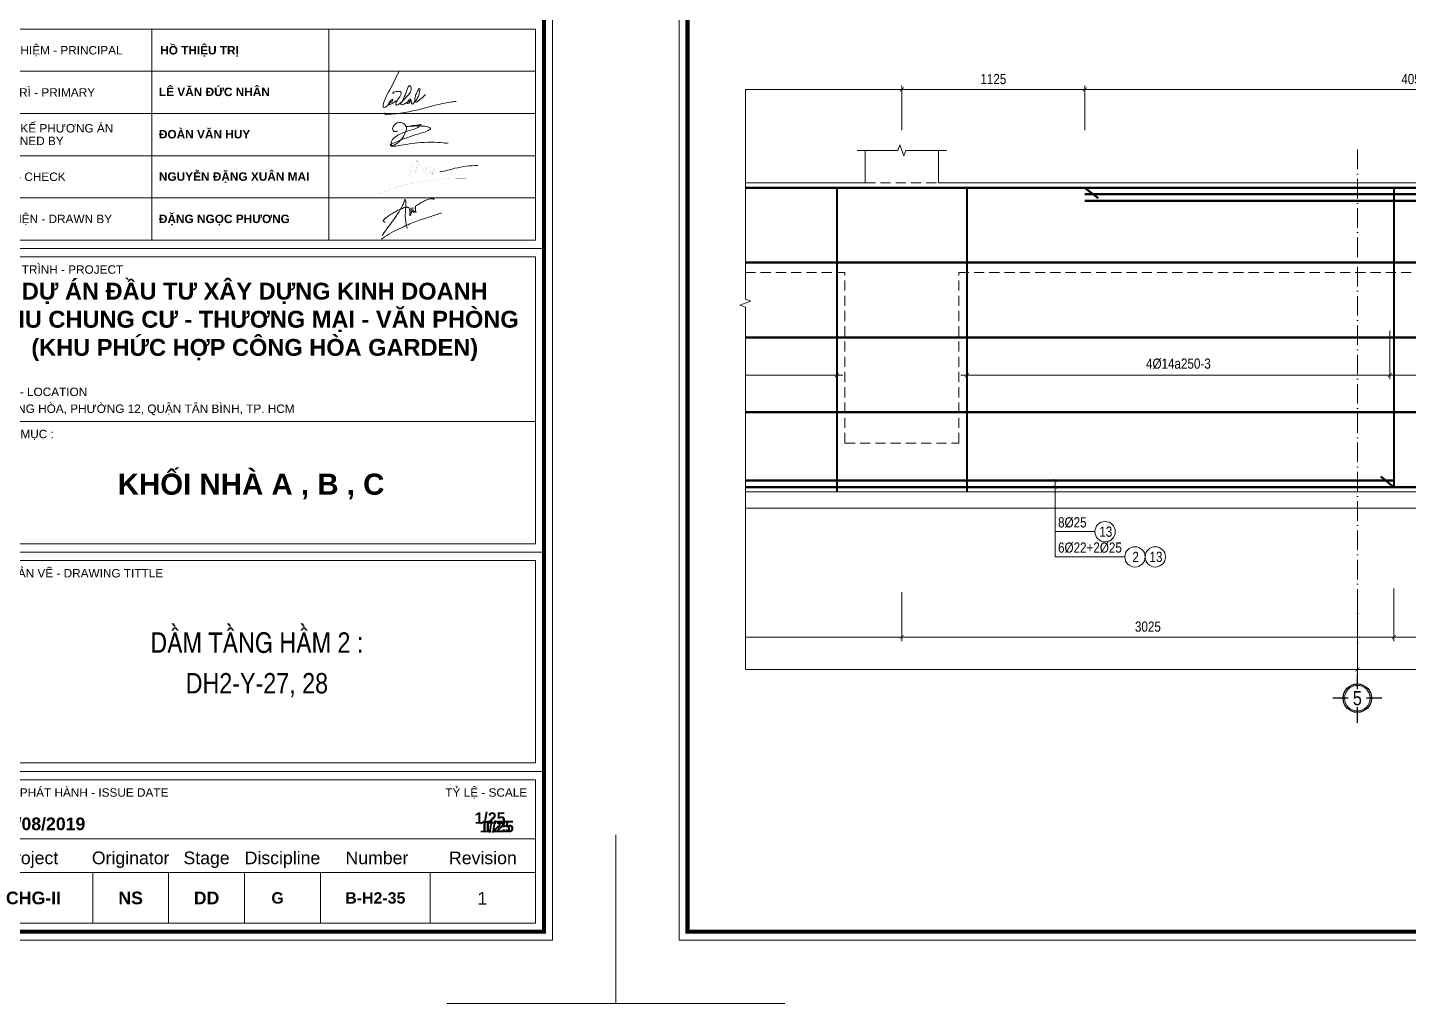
# Model space of a CAD drawing. Header units: millimetres. Extents: x 3014920 to 3563667, y -1638653 to -1356471.
# Drawn here: x 3363827 to 3372315, y -1621074 to -1615076 of the extents above; entities that cross this region are included whole.
import ezdxf
from ezdxf.enums import TextEntityAlignment as Align
from ezdxf.xclip import XClip

# ---------------------------------------------------------------- set-up
doc = ezdxf.new("R2010")
doc.units = ezdxf.units.MM
doc.header["$MEASUREMENT"] = 0
doc.header["$XCLIPFRAME"] = 0
doc.header["$PDMODE"] = 2
for name, pattern in [('6 TANG DIEN HINH 14-15$0$ACAD_ISO10W100', [18, 12, -3, 0, -3]), ('ACAD_ISO04W100', [30, 24, -3, 0, -3]), ('CENTER', [2, 1.25, -0.25, 0.25, -0.25]), ('HIDDEN', [0.375, 0.25, -0.125])]:
    doc.linetypes.add(name, pattern=pattern)
doc.layers.get('0').update_dxf_attribs({"lineweight": 9})
doc.layers.get('Defpoints').update_dxf_attribs({"color": 10, "lineweight": 0})
for name, color, linetype, lineweight in [('2', 2, 'Continuous', 20), ('CDAI', 21, 'Continuous', 40), ('CHG_XX_Khung ten$0$TEXT', 7, 'Continuous', 15), ('CHUNHO', 7, 'CENTER', 13), ('CHUTO', 51, 'Continuous', 15), ('CTHEP', 50, 'Continuous', 50), ('DBAO', 90, 'Continuous', 13), ('DGIONG', 130, 'Continuous', 13), ('DMo', 9, 'HIDDEN', 9), ('KTH', 154, 'Continuous', 9), ('Net khuat', 8, 'HIDDEN', 13), ('TEXT', 7, 'Continuous', 15), ('TRUC', 251, 'ACAD_ISO04W100', 9)]:
    doc.layers.add(name, color=color, linetype=linetype, lineweight=lineweight)
doc.layers.add('8', color=8, linetype='Continuous')
doc.styles.add('ArialB', font='arialbd.ttf')
doc.styles.add('CHG_XX_Khung ten$0$A1 BORDER$0$ARIAL', font='arial.ttf')
doc.styles.add('CHG_XX_Khung ten$0$A1 BORDER$0$Arial - Bold', font='arialbd.ttf', dxfattribs={"height": 2.5})
doc.styles.add('CHG_XX_Khung ten$0$arial', font='arial.ttf')
doc.styles.add('CHG_XX_Khung ten$0$Arial - Bold', font='arialbd.ttf')
doc.styles.add('CHG_XX_Khung ten$0$title block pccc$0$ARIAL', font='arial.ttf')
doc.styles.add('CHG_XX_Khung ten$0$title block pccc$0$Arial - Bold', font='arialbd.ttf', dxfattribs={"height": 2.5})
doc.styles.add('HELVECONDENSE', font='VHELVCN_0.TTF')
doc.styles.add('Star-HelCon', font='VHELVCN_0.TTF')
doc.styles.add('TTP-HelCon', font='VHELVCN_0.TTF')
doc.styles.add('VNI-HELVE-CONDENSE', font='VHELVCN_0.TTF')
doc.dimstyles.new('kc-25', dxfattribs={"dimtxt": 62.5, "dimasz": 20, "dimexe": 20, "dimexo": 50, "dimgap": 25, "dimtad": 3, "dimdec": 0, "dimzin": 0, "dimdsep": 46, "dimtxsty": 'VNI-HELVE-CONDENSE', "dimblk": 'DIM', "dimcen": 2.5, "dimclrd": 256, "dimclre": 154, "dimclrt": 7, "dimaunit": 1, "dimadec": 0, "dimazin": 0, "dimtfac": 1, "dimtdec": 0, "dimtix": 1, "dimtmove": 0, "dimatfit": 3, "dimldrblk": 'DOT', "dimfxl": 1, "dimtolj": 1, "dimtzin": 0, "dimarcsym": 0})
doc.dimstyles.new('TTP-25', dxfattribs={"dimscale": 25, "dimtxt": 2.5, "dimasz": 1, "dimexe": 1, "dimexo": 1, "dimgap": 0.09, "dimtad": 0, "dimdec": 4, "dimrnd": 1, "dimzin": 9, "dimdsep": 46, "dimtxsty": 'TTP-HelCon', "dimblk": 'ARCHTICK', "dimcen": 0.09, "dimdle": 1.5, "dimclrd": 256, "dimclre": 256, "dimclrt": 7, "dimadec": 0, "dimazin": 0, "dimtfac": 1, "dimtdec": 4, "dimtmove": 0, "dimatfit": 3, "dimldrblk": 'ARCHTICK', "dimfxl": 1, "dimtvp": 1, "dimtolj": 1, "dimtzin": 0, "dimarcsym": 0})

# ---------------------------------------------------------------- blocks, each defined once
blk = doc.blocks.new('dau truc')
blk.add_circle((0, 0), 180)
at = {"layer": '8'}
for p, q in [((0, 127), (0, 345)), ((-127, 0), (-345, 0)), ((0, -345), (0, -127)), ((345, 0), (127, 0))]:
    blk.add_line(p, q, dxfattribs=at)
blk.add_circle((0, 0), 200, dxfattribs=at)
at = {"layer": 'TEXT', "style": 'HELVECONDENSE'}
blk.add_attdef('A', text='', height=233, dxfattribs=at).set_placement((0, 0), align=Align.MIDDLE)
blk = doc.blocks.new('_ArchTick')
at = {"color": 0, "linetype": 'ByBlock', "const_width": 0.15}
blk.add_lwpolyline([(-0.5, -0.5), (0.5, 0.5)], dxfattribs=at)
blk = doc.blocks.new('*D1644')
at = {"layer": 'Defpoints', "color": 0, "transparency": 16777216}
for p in [(35225, -2490.7), (44625, -2490.7), (35225, -2991.7)]:
    blk.add_point(p, dxfattribs=at)
at = {"layer": 'KTH', "lineweight": -2, "transparency": 16777216}
for p, q in [((35225, -2515.7), (35225, -3016.7)), ((44625, -2515.7), (44625, -3016.7)), ((44662.5, -2991.7), (35187.5, -2991.7))]:
    blk.add_line(p, q, dxfattribs=at)
at = {"layer": 'KTH', "lineweight": -2, "transparency": 16777216, "xscale": 25, "yscale": 25, "zscale": 25, "rotation": 180}
blk.add_blockref('_ArchTick', (35225, -2991.7), dxfattribs=at)
at = {"layer": 'KTH', "lineweight": -2, "transparency": 16777216, "xscale": 25, "yscale": 25, "zscale": 25}
blk.add_blockref('_ArchTick', (44625, -2991.7), dxfattribs=at)
at = {"layer": 'KTH', "color": 7, "transparency": 16777216, "insert": (39925, -2927.9), "char_height": 62.5, "attachment_point": 5, "style": 'TTP-HelCon'}
blk.add_mtext('\\A1;9400', dxfattribs=at)
blk = doc.blocks.new('*D1650')
at = {"layer": 'Defpoints', "color": 0, "transparency": 16777216}
for p in [(41825, 574), (38375, 300), (41825, 300)]:
    blk.add_point(p, dxfattribs=at)
at = {"layer": 'KTH', "lineweight": -2, "transparency": 16777216}
for p, q in [((38375, 325), (38375, 599)), ((41825, 325), (41825, 599)), ((38337.5, 574), (41862.5, 574))]:
    blk.add_line(p, q, dxfattribs=at)
at = {"layer": 'KTH', "lineweight": -2, "transparency": 16777216, "xscale": 25, "yscale": 25, "zscale": 25, "rotation": 180}
blk.add_blockref('_ArchTick', (38375, 574), dxfattribs=at)
at = {"layer": 'KTH', "lineweight": -2, "transparency": 16777216, "xscale": 25, "yscale": 25, "zscale": 25}
blk.add_blockref('_ArchTick', (41825, 574), dxfattribs=at)
at = {"layer": 'KTH', "color": 7, "transparency": 16777216, "insert": (40100, 637.8), "char_height": 62.5, "attachment_point": 5, "style": 'TTP-HelCon'}
blk.add_mtext('\\A1;3450', dxfattribs=at)
blk = doc.blocks.new('*D1651')
at = {"layer": 'Defpoints', "color": 0, "transparency": 16777216}
for p in [(41825, 574), (41825, 300), (42950, 300)]:
    blk.add_point(p, dxfattribs=at)
at = {"layer": 'KTH', "lineweight": -2, "transparency": 16777216}
for p, q in [((41825, 325), (41825, 599)), ((42950, 325), (42950, 599)), ((42987.5, 574), (41787.5, 574))]:
    blk.add_line(p, q, dxfattribs=at)
at = {"layer": 'KTH', "lineweight": -2, "transparency": 16777216, "xscale": 25, "yscale": 25, "zscale": 25, "rotation": 180}
blk.add_blockref('_ArchTick', (41825, 574), dxfattribs=at)
at = {"layer": 'KTH', "lineweight": -2, "transparency": 16777216, "xscale": 25, "yscale": 25, "zscale": 25}
blk.add_blockref('_ArchTick', (42950, 574), dxfattribs=at)
at = {"layer": 'KTH', "color": 7, "transparency": 16777216, "insert": (42387.5, 637.8), "char_height": 62.5, "attachment_point": 5, "style": 'TTP-HelCon'}
blk.add_mtext('\\A1;1125', dxfattribs=at)
blk = doc.blocks.new('*D1653')
at = {"layer": 'Defpoints', "color": 0, "transparency": 16777216}
for p in [(42950, 574), (42950, 300), (47000, 300)]:
    blk.add_point(p, dxfattribs=at)
at = {"layer": 'KTH', "lineweight": -2, "transparency": 16777216}
for p, q in [((42950, 325), (42950, 599)), ((47000, 325), (47000, 599)), ((47037.5, 574), (42912.5, 574))]:
    blk.add_line(p, q, dxfattribs=at)
at = {"layer": 'KTH', "lineweight": -2, "transparency": 16777216, "xscale": 25, "yscale": 25, "zscale": 25, "rotation": 180}
blk.add_blockref('_ArchTick', (42950, 574), dxfattribs=at)
at = {"layer": 'KTH', "lineweight": -2, "transparency": 16777216, "xscale": 25, "yscale": 25, "zscale": 25}
blk.add_blockref('_ArchTick', (47000, 574), dxfattribs=at)
at = {"layer": 'KTH', "color": 7, "transparency": 16777216, "insert": (44975, 637.8), "char_height": 62.5, "attachment_point": 5, "style": 'TTP-HelCon'}
blk.add_mtext('\\A1;4050', dxfattribs=at)
blk = doc.blocks.new('*D1655')
at = {"layer": 'Defpoints', "color": 0, "transparency": 16777216}
for p in [(38375, -2490.7), (41825, -2490.7), (41825, -2791.8)]:
    blk.add_point(p, dxfattribs=at)
at = {"layer": 'KTH', "lineweight": -2, "transparency": 16777216}
for p, q in [((38375, -2515.7), (38375, -2816.8)), ((41825, -2515.7), (41825, -2816.8)), ((38337.5, -2791.8), (41862.5, -2791.8))]:
    blk.add_line(p, q, dxfattribs=at)
at = {"layer": 'KTH', "lineweight": -2, "transparency": 16777216, "xscale": 25, "yscale": 25, "zscale": 25, "rotation": 180}
blk.add_blockref('_ArchTick', (38375, -2791.8), dxfattribs=at)
at = {"layer": 'KTH', "lineweight": -2, "transparency": 16777216, "xscale": 25, "yscale": 25, "zscale": 25}
blk.add_blockref('_ArchTick', (41825, -2791.8), dxfattribs=at)
at = {"layer": 'KTH', "color": 7, "transparency": 16777216, "insert": (40100, -2728), "char_height": 62.5, "attachment_point": 5, "style": 'TTP-HelCon'}
blk.add_mtext('\\A1;3450', dxfattribs=at)
blk = doc.blocks.new('*D1657')
at = {"layer": 'Defpoints', "color": 0, "transparency": 16777216}
for p in [(41825, -2490.7), (44850, -2468.5), (44850, -2791.8)]:
    blk.add_point(p, dxfattribs=at)
at = {"layer": 'KTH', "lineweight": -2, "transparency": 16777216}
for p, q in [((41825, -2515.7), (41825, -2816.8)), ((44850, -2493.5), (44850, -2816.8)), ((41787.5, -2791.8), (44887.5, -2791.8))]:
    blk.add_line(p, q, dxfattribs=at)
at = {"layer": 'KTH', "lineweight": -2, "transparency": 16777216, "xscale": 25, "yscale": 25, "zscale": 25, "rotation": 180}
blk.add_blockref('_ArchTick', (41825, -2791.8), dxfattribs=at)
at = {"layer": 'KTH', "lineweight": -2, "transparency": 16777216, "xscale": 25, "yscale": 25, "zscale": 25}
blk.add_blockref('_ArchTick', (44850, -2791.8), dxfattribs=at)
at = {"layer": 'KTH', "color": 7, "transparency": 16777216, "insert": (43337.5, -2728), "char_height": 62.5, "attachment_point": 5, "style": 'TTP-HelCon'}
blk.add_mtext('\\A1;3025', dxfattribs=at)
blk = doc.blocks.new('*D1658')
at = {"layer": 'Defpoints', "color": 0, "transparency": 16777216}
for p in [(44850, -2468.5), (45300, -2490.7), (44850, -2791.8)]:
    blk.add_point(p, dxfattribs=at)
at = {"layer": 'KTH', "lineweight": -2, "transparency": 16777216}
for p, q in [((44850, -2493.5), (44850, -2816.8)), ((45300, -2515.7), (45300, -2816.8)), ((45337.5, -2791.8), (44812.5, -2791.8))]:
    blk.add_line(p, q, dxfattribs=at)
at = {"layer": 'KTH', "lineweight": -2, "transparency": 16777216, "xscale": 25, "yscale": 25, "zscale": 25, "rotation": 180}
blk.add_blockref('_ArchTick', (44850, -2791.8), dxfattribs=at)
at = {"layer": 'KTH', "lineweight": -2, "transparency": 16777216, "xscale": 25, "yscale": 25, "zscale": 25}
blk.add_blockref('_ArchTick', (45300, -2791.8), dxfattribs=at)
at = {"layer": 'KTH', "color": 7, "transparency": 16777216, "insert": (45075, -2728), "char_height": 62.5, "attachment_point": 5, "style": 'TTP-HelCon'}
blk.add_mtext('\\A1;450', dxfattribs=at)
blk = doc.blocks.new('DIM')
h = blk.add_hatch(color=1)
h.paths.add_polyline_path([(0.49, 0.29, 1), (0.29, 0.49), (-0.19, 0), (0.19, 0)])
h.paths.add_polyline_path([(0.19, 0), (-0.19, 0), (-0.49, -0.29, 1), (-0.29, -0.49)])
at = {"color": 9}
for p, q in [((-0.19, 0), (-1.5, 0)), ((0.19, 0), (1.5, 0))]:
    blk.add_line(p, q, dxfattribs=at)
at = {"color": 1}
for p, q in [((-0.49, -0.29), (0.29, 0.49)), ((-0.29, -0.49), (0.49, 0.29)), ((-0.19, 0), (0.19, 0))]:
    blk.add_line(p, q, dxfattribs=at)
blk.add_arc((-0.39, -0.39), 0.138, 135, 315, dxfattribs=at)
blk = doc.blocks.new('*D1637')
at = {"layer": 'Defpoints', "color": 0, "transparency": 16777216}
for p in [(38775, -883.8), (41425, -905.7), (38775, -1182.1)]:
    blk.add_point(p, dxfattribs=at)
at = {"layer": 'KTH', "lineweight": -2, "transparency": 16777216}
for p, q in [((38775, -908.8), (38775, -1207.1)), ((41425, -930.7), (41425, -1207.1)), ((41462.5, -1182.1), (38737.5, -1182.1))]:
    blk.add_line(p, q, dxfattribs=at)
at = {"layer": 'KTH', "lineweight": -2, "transparency": 16777216, "xscale": 25, "yscale": 25, "zscale": 25}
for p, rotation in [((38775, -1182.1), 179.9999999866598), ((41425, -1182.1), 359.9999999866598)]:
    blk.add_blockref('_ArchTick', p, dxfattribs=dict(at, rotation=rotation))
at = {"layer": 'KTH', "color": 7, "transparency": 16777216, "insert": (40100, -1112.2), "char_height": 62.5, "attachment_point": 5, "rotation": 360, "style": 'TTP-HelCon'}
blk.add_mtext('\\A1;4Þ14a250-3', dxfattribs=at)
blk = doc.blocks.new('*D1638')
at = {"layer": 'Defpoints', "color": 0, "transparency": 16777216}
for p in [(42225, -883.8), (44825, -883.8), (42225, -1182.1)]:
    blk.add_point(p, dxfattribs=at)
at = {"layer": 'KTH', "lineweight": -2, "transparency": 16777216}
for p, q in [((42225, -908.8), (42225, -1207.1)), ((44825, -908.8), (44825, -1207.1)), ((44862.5, -1182.1), (42187.5, -1182.1))]:
    blk.add_line(p, q, dxfattribs=at)
at = {"layer": 'KTH', "lineweight": -2, "transparency": 16777216, "xscale": 25, "yscale": 25, "zscale": 25}
for p, rotation in [((42225, -1182.1), 179.9999999866598), ((44825, -1182.1), 359.9999999866598)]:
    blk.add_blockref('_ArchTick', p, dxfattribs=dict(at, rotation=rotation))
at = {"layer": 'KTH', "color": 7, "transparency": 16777216, "insert": (43525, -1112.2), "char_height": 62.5, "attachment_point": 5, "rotation": 360, "style": 'TTP-HelCon'}
blk.add_mtext('\\A1;4Þ14a250-3', dxfattribs=at)
blk = doc.blocks.new('*D1639')
at = {"layer": 'Defpoints', "color": 0, "transparency": 16777216}
for p in [(44825, -883.8), (45200, -883.8), (45200, -1182.1)]:
    blk.add_point(p, dxfattribs=at)
at = {"layer": 'KTH', "lineweight": -2, "transparency": 16777216}
for p, q in [((44825, -908.8), (44825, -1207.1)), ((45200, -908.8), (45200, -1207.1)), ((44787.5, -1182.1), (45237.5, -1182.1)), ((45012.5, -1182.1), (45052.5, -1315.4)), ((45052.5, -1315.4), (45461.7, -1315.4))]:
    blk.add_line(p, q, dxfattribs=at)
at = {"layer": 'KTH', "lineweight": -2, "transparency": 16777216, "xscale": 25, "yscale": 25, "zscale": 25, "rotation": 180}
blk.add_blockref('_ArchTick', (44825, -1182.1), dxfattribs=at)
at = {"layer": 'KTH', "lineweight": -2, "transparency": 16777216, "xscale": 25, "yscale": 25, "zscale": 25}
blk.add_blockref('_ArchTick', (45200, -1182.1), dxfattribs=at)
at = {"layer": 'KTH', "color": 7, "transparency": 16777216, "insert": (45257.1, -1245.4), "char_height": 62.5, "attachment_point": 5, "style": 'TTP-HelCon'}
blk.add_mtext('\\A1;4Þ14a300-3', dxfattribs=at)
blk = doc.blocks.new('*D1597')
at = {"layer": 'Defpoints', "color": 0, "transparency": 16777216}
for p in [(44625, -2490.7), (49675, -2560.4), (49675, -2991.7)]:
    blk.add_point(p, dxfattribs=at)
at = {"layer": 'KTH', "lineweight": -2, "transparency": 16777216}
for p, q in [((44625, -2515.7), (44625, -3016.7)), ((49675, -2585.4), (49675, -3016.7)), ((44587.5, -2991.7), (49712.5, -2991.7))]:
    blk.add_line(p, q, dxfattribs=at)
at = {"layer": 'KTH', "lineweight": -2, "transparency": 16777216, "xscale": 25, "yscale": 25, "zscale": 25, "rotation": 180}
blk.add_blockref('_ArchTick', (44625, -2991.7), dxfattribs=at)
at = {"layer": 'KTH', "lineweight": -2, "transparency": 16777216, "xscale": 25, "yscale": 25, "zscale": 25}
blk.add_blockref('_ArchTick', (49675, -2991.7), dxfattribs=at)
at = {"layer": 'KTH', "color": 7, "transparency": 16777216, "insert": (47150, -2927.9), "char_height": 62.5, "attachment_point": 5, "style": 'TTP-HelCon'}
blk.add_mtext('\\A1;5050', dxfattribs=at)
blk = doc.blocks.new('*D1047')
at = {"layer": 'Defpoints', "color": 0, "transparency": 16777216}
for p in [(2756991.3, -2206320.8), (2745841.3, -2206920.8), (2756991.3, -2207345.8)]:
    blk.add_point(p, dxfattribs=at)
at = {"layer": 'KTH', "lineweight": -2, "transparency": 16777216}
for p, q in [((2756991.3, -2206345.8), (2756991.3, -2207370.8)), ((2745841.3, -2206945.8), (2745841.3, -2207370.8)), ((2745803.8, -2207345.8), (2757028.8, -2207345.8))]:
    blk.add_line(p, q, dxfattribs=at)
at = {"layer": 'KTH', "lineweight": -2, "transparency": 16777216, "xscale": 25, "yscale": 25, "zscale": 25, "rotation": 180}
blk.add_blockref('_ArchTick', (2745841.3, -2207345.8), dxfattribs=at)
at = {"layer": 'KTH', "lineweight": -2, "transparency": 16777216, "xscale": 25, "yscale": 25, "zscale": 25}
blk.add_blockref('_ArchTick', (2756991.3, -2207345.8), dxfattribs=at)
at = {"layer": 'KTH', "color": 7, "transparency": 16777216, "insert": (2751416.3, -2207281.9), "char_height": 62.5, "attachment_point": 5, "style": 'TTP-HelCon'}
blk.add_mtext('\\A1;11150', dxfattribs=at)
blk = doc.blocks.new('CHG_XX_Khung ten')
at = {"color": 9, "linetype": 'Continuous'}
for p, q in [((731, 231), (731, 181)), ((773, 231), (773, 181))]:
    blk.add_line(p, q, dxfattribs=at)
for p, q in [((687, 179), (824, 179)), ((687, 107), (824, 107)), ((687, 55), (824, 55))]:
    blk.add_line(p, q)
at = {"linetype": 'Continuous'}
for p, q in [((689, 39), (822, 39)), ((716.98, 31), (716.98, 19)), ((734.98, 31), (734.98, 19)), ((752.98, 31), (752.98, 19)), ((770.98, 31), (770.98, 19)), ((797, 31), (797, 19))]:
    blk.add_line(p, q, dxfattribs=at)
blk.add_lwpolyline([(15, 579), (826, 579), (826, 15), (15, 15)], close=True)
at = {"color": 4, "linetype": 'Continuous', "const_width": 1}
blk.add_lwpolyline([(17, 577), (824, 577), (824, 17), (17, 17)], close=True, dxfattribs=at)
at = {"color": 9, "linetype": 'Continuous'}
for points in [[(822, 221), (689, 221), (689, 231), (822, 231)], [(822, 211), (689, 211), (689, 221), (822, 221)], [(822, 201), (689, 201), (689, 211), (822, 211)], [(822, 191), (689, 191), (689, 201), (822, 201)], [(822, 181), (689, 181), (689, 191), (822, 191)]]:
    blk.add_lwpolyline(points, close=True, dxfattribs=at)
blk.add_lwpolyline([(822, 211), (689, 211), (822, 211)], dxfattribs=at)
at = {"linetype": 'Continuous'}
for points in [[(689, 177), (822, 177), (822, 138), (689, 138)], [(689, 109), (822, 109), (822, 138), (689, 138)], [(689, 105), (822, 105), (822, 57), (689, 57)], [(689, 53), (822, 53), (822, 31), (689, 31)], [(822, 19), (689, 19), (689, 31), (822, 31)]]:
    blk.add_lwpolyline(points, close=True, dxfattribs=at)
at = {"color": 1}
for points in [[(785.63, 182.08), (787.56, 184.76), (789.61, 187.7), (790.35, 188.98), (790.79, 189.92), (791.06, 190.59), (791.21, 189.09), (791.18, 188.31), (791.14, 187.75), (791.09, 186.47), (791.21, 185.58), (791.42, 184.31), (791.51, 183.99), (791.51, 183.74)], [(786.29, 185.19), (785.86, 185.61), (786.06, 185.86), (787.11, 186.7), (788.17, 187.35), (789.1, 187.9), (790.12, 188.41), (790.69, 188.61), (791.04, 188.74), (791.47, 188.79), (791.73, 188.72), (791.92, 188.61), (792.08, 188.33), (792.16, 188.06), (792.21, 187.84), (792.21, 187.27), (792.2, 187.05), (792.23, 186.85), (792.39, 187.1), (792.48, 187.84), (792.46, 188.12), (792.44, 188.61), (792.46, 188.03), (792.53, 187.67), (792.73, 187.74), (792.86, 187.87), (792.9, 188.09), (792.9, 188.28), (792.87, 188.7), (792.91, 188.19), (792.93, 187.79), (792.94, 187.69), (793.11, 187.61), (793.31, 187.73), (793.45, 187.93), (793.48, 188.22), (793.48, 188.64), (793.48, 189.05), (793.48, 188.49), (793.56, 187.84), (793.63, 187.45), (793.48, 188.6), (793.51, 188.92), (794.2, 189.45), (794.72, 189.76), (795.44, 190.17), (796.2, 190.5), (796.65, 190.69), (797.26, 190.79), (797.77, 190.74), (797.95, 190.55)], [(785.43, 181.21), (786.17, 181.73), (788.31, 183), (790.34, 184), (791.77, 184.64), (795.08, 185.91), (796.87, 186.5), (799.7, 187.42)]]:
    blk.add_spline(points, degree=3, dxfattribs=at)
at = {"layer": 'CHG_XX_Khung ten$0$TEXT', "color": 1}
blk.add_lwpolyline([(801.29, 204.04, -0.124137), (800.16, 204.02, 0.028888), (797.25, 204.19, 0.026156), (793.98, 204.04, 0.007061), (788.86, 203.28, -0.091769), (787.85, 203.27, -0.25841), (787.51, 203.62, -0.039719), (788.28, 204, -0.004242), (791.23, 205.18, -0.019244), (794.8, 206.31, 0.094204), (797.02, 207.28, 0.504882), (796.98, 207.63, 0.07616), (796.3, 207.87, 0.041135), (794.97, 208.03, 0.034641), (791.34, 207.9, 0.01407), (792.8, 208.12, 0.003668), (794.71, 208.36, -0.800617), (794.79, 208.18, -0.093248), (793.21, 207.32, 0.020479), (791.05, 206.59, 0.096842), (788.38, 205.18, 0.259163), (787.77, 203.63, 0.564182), (788.17, 203.39, 0.087383), (789.69, 204.36, 0.156422), (791.35, 207.23, 0.228987), (790.91, 208.45, 0.272068), (789.19, 208.76, 0.293527), (788.08, 207.43, 0.171419), (788.25, 206.94, 0.281707), (788.69, 206.7, 0.217513), (789.34, 206.92)], format="xyb", dxfattribs=at)
at = {"layer": 'CHG_XX_Khung ten$0$TEXT', "color": 1, "const_width": 0.0121}
for points in [[(791.6, 198.34, 0.143835), (794.1, 199.89, -0.075685), (793.5, 197.02, -0.172299), (794.95, 199.92, -0.299798), (795.6, 198.96, -0.170508), (795.36, 197.75, 0.168316), (795.11, 197.03)], [(791.95, 196.04, -0.054469), (792.33, 197.1, 0.103257), (792.78, 199.38)], [(797.47, 197.92, 0.401177), (797.3, 198.32, 0.483935), (795.9, 197.43, 0.196997), (796.02, 196.61, 0.296639), (796.38, 196.53, 0.183057), (797.12, 197.39)], [(797.48, 198.09, 0.142769), (797.07, 197.1, 0.220826), (797.29, 196.56, 0.106687), (798.07, 198.16, 0.181562), (797.64, 197.4, -0.039872), (797.25, 196.09, -0.060225), (798.09, 197.69, 0.017174), (797.52, 196.45, -0.149286), (799.3, 197.16)], [(806.31, 195.73, -0.026807), (805.12, 195.66, 0.027369), (800.25, 195.52, 0.022423), (795.26, 194.89, 0.038275), (791.04, 194.04, 0.053272), (785.95, 192.37, 0.118692), (783.44, 190.96)]]:
    blk.add_lwpolyline(points, format="xyb", dxfattribs=at)
at = {"layer": 'CHG_XX_Khung ten$0$TEXT', "color": 1}
for centre, radius, start, end in [((793.37, 230.45), 33.81, 280.1185, 286.3373), ((808.51, 174.85), 23.83, 90.5448, 103.6788)]:
    blk.add_arc(centre, radius, start, end, dxfattribs=at)
for points in [[(789.62, 220.97), (786.72, 215.31), (785.87, 213.03), (785.94, 212.46), (786.42, 212.53), (787.18, 213.24), (787.77, 213.73), (788.12, 214.16), (788.07, 214.29), (787.94, 214.27), (787.28, 213.56), (787.2, 213.33), (787.26, 213.21), (787.44, 213.16), (787.7, 213.23), (788.87, 214.02)], [(788.4, 215.73), (788.18, 215.82), (788.21, 216), (788.32, 216.07), (788.7, 216.16), (789.23, 216.24), (789.76, 216.24), (790.01, 216.08), (790.1, 215.79), (790.05, 215.41), (788.96, 213.65), (788.88, 213.4), (788.88, 213.13), (789, 213.02), (789.17, 213.01), (789.51, 213.17), (790.77, 214.27), (791.67, 215.27), (792.3, 216.07), (792.5, 216.66), (792.49, 217.11), (792.33, 217.45), (792.13, 217.58), (791.94, 217.52), (791.73, 217.16), (790.12, 213.5), (790.04, 213.21), (790.14, 213.12), (791.53, 213.7), (792.32, 214.06), (792.42, 214.24), (792.36, 214.39), (792.17, 214.35), (791.86, 214.12), (791.68, 213.82), (791.57, 213.47), (791.67, 213.35), (791.96, 213.42), (792.51, 213.89), (792.61, 213.78), (792.55, 213.52), (792.61, 213.3), (792.77, 213.25), (793.05, 213.46), (794.1, 214.86), (794.42, 215.85), (794.57, 216.45), (794.53, 216.83), (794.42, 216.89), (794.27, 216.8), (794.14, 216.57), (793.62, 215.47), (793.41, 214.74), (793.36, 214.18), (793.41, 213.82), (793.56, 213.67), (793.77, 213.71), (794.19, 213.99), (795.35, 214.98), (795.89, 215.51)], [(786.22, 211.12), (786.28, 210.87), (786.71, 210.78), (801.78, 213.69), (803.18, 213.88)]]:
    blk.add_spline(points, degree=3, dxfattribs=at)
at = {"layer": 'Defpoints', "color": 1, "ltscale": 2}
for points in [[(40.06, 0), (0, 0), (0, 40)], [(800.94, 0), (841, 0), (841, 40)]]:
    blk.add_lwpolyline(points, dxfattribs=at)
for s, height, style, p in [('CHỦ NHIỆM - PRINCIPAL', 2, 'CHG_XX_Khung ten$0$title block pccc$0$ARIAL', (691, 226)), ('HỒ THIỆU TRỊ', 2, 'CHG_XX_Khung ten$0$title block pccc$0$Arial - Bold', (733, 226)), ('CHỦ TRÌ - PRIMARY', 2, 'CHG_XX_Khung ten$0$title block pccc$0$ARIAL', (691, 216)), ('LÊ VĂN ĐỨC NHÂN', 2.0073, 'CHG_XX_Khung ten$0$Arial - Bold', (732.68, 216.13)), ('THIẾT KẾ PHƯƠNG ÁN', 2, 'CHG_XX_Khung ten$0$title block pccc$0$ARIAL', (691, 207.5)), ('ĐOÀN VĂN HUY', 2.0073, 'CHG_XX_Khung ten$0$Arial - Bold', (732.68, 206.09)), ('DESIGNED BY', 2, 'CHG_XX_Khung ten$0$title block pccc$0$ARIAL', (691, 204.5)), ('QLKT - CHECK', 2, 'CHG_XX_Khung ten$0$title block pccc$0$ARIAL', (691, 196)), ('NGUYỄN ĐẶNG XUÂN MAI', 2.0073, 'CHG_XX_Khung ten$0$Arial - Bold', (732.68, 196.05)), ('THỂ HIỆN - DRAWN BY', 2, 'CHG_XX_Khung ten$0$title block pccc$0$ARIAL', (691, 186)), ('ĐẶNG NGỌC PHƯƠNG', 2.0073, 'CHG_XX_Khung ten$0$Arial - Bold', (732.68, 186.02)), ('CÔNG TRÌNH - PROJECT', 2, 'CHG_XX_Khung ten$0$A1 BORDER$0$ARIAL', (691, 174)), ('VỊ TRÍ - LOCATION', 2, 'CHG_XX_Khung ten$0$A1 BORDER$0$ARIAL', (691, 145)), ('20 CỘNG HÒA, PHƯỜNG 12, QUẬN TÂN BÌNH, TP. HCM', 2, 'CHG_XX_Khung ten$0$A1 BORDER$0$ARIAL', (691, 141)), ('HẠNG MỤC :', 2, 'CHG_XX_Khung ten$0$A1 BORDER$0$ARIAL', (691, 135)), ('TÊN BẢN VẼ - DRAWING TITTLE', 2, 'CHG_XX_Khung ten$0$A1 BORDER$0$ARIAL', (691, 102)), ('NGÀY PHÁT HÀNH - ISSUE DATE', 2, 'CHG_XX_Khung ten$0$A1 BORDER$0$ARIAL', (691, 50))]:
    blk.add_text(s, height=height, dxfattribs=dict(style=style)).set_placement(p, align=Align.MIDDLE_LEFT)
at = {"style": 'CHG_XX_Khung ten$0$A1 BORDER$0$ARIAL'}
blk.add_text('TỶ LỆ - SCALE', height=2, dxfattribs=at).set_placement((820, 50), align=Align.MIDDLE_RIGHT)
for s, style, p in [('12/08/2019', 'CHG_XX_Khung ten$0$A1 BORDER$0$Arial - Bold', (704.75, 42.57)), ('Project', 'CHG_XX_Khung ten$0$A1 BORDER$0$ARIAL', (702.28, 34.5)), ('Originator', 'CHG_XX_Khung ten$0$A1 BORDER$0$ARIAL', (725.98, 34.5)), ('Stage', 'CHG_XX_Khung ten$0$A1 BORDER$0$ARIAL', (743.98, 34.5)), ('Discipline', 'CHG_XX_Khung ten$0$A1 BORDER$0$ARIAL', (761.98, 34.5)), ('Number', 'CHG_XX_Khung ten$0$A1 BORDER$0$ARIAL', (784.37, 34.5)), ('Revision', 'CHG_XX_Khung ten$0$A1 BORDER$0$ARIAL', (809.5, 34.5)), ('CHG-II', 'CHG_XX_Khung ten$0$A1 BORDER$0$Arial - Bold', (702.94, 25)), ('NS', 'CHG_XX_Khung ten$0$A1 BORDER$0$Arial - Bold', (725.98, 25)), ('DD', 'CHG_XX_Khung ten$0$A1 BORDER$0$Arial - Bold', (743.98, 25)), ('1', 'CHG_XX_Khung ten$0$arial', (809.36, 24.93))]:
    blk.add_text(s, height=3, dxfattribs=dict(style=style)).set_placement(p, align=Align.MIDDLE_CENTER)
at = {"attachment_point": 2, "style": 'CHG_XX_Khung ten$0$A1 BORDER$0$Arial - Bold'}
for s, insert, char_height, width in [('DỰ ÁN ĐẦU TƯ XÂY DỰNG KINH DOANH\\PKHU CHUNG CƯ - THƯƠNG MẠI - VĂN PHÒNG\\P(KHU PHỨC HỢP CÔNG HÒA GARDEN)', (755.4, 170.88), 4, 159.8745), ('KHỐI NHÀ A , B , C', (754.52, 125.61), 5, 104.1229)]:
    blk.add_mtext(s, dxfattribs=dict(at, insert=insert, char_height=char_height, width=width))
blk = doc.blocks.new('2Y-29')
at = {"layer": 'CDAI'}
for points in [[(41424.99249, -30), (41424.99249, -1900)], [(42224.99999, -30), (42224.99999, -1900)], [(44849.99999, -30), (44849.99999, -1870)]]:
    blk.add_lwpolyline(points, dxfattribs=at)
at = {"layer": 'CTHEP'}
for p, q in [((43031.43338, -94.5255), (42950.00749, -30)), ((42950.00749, -70), (46999.99239, -70)), ((42950.00749, -110), (46999.99239, -110)), ((82396.41101, -489.99841), (8878.4469, -489.99842)), ((82396.41101, -949.99894), (8878.4469, -949.99894)), ((82396.41101, -1409.99947), (8878.4469, -1409.99947)), ((44768.5741, -1805.47451), (44849.99999, -1870))]:
    blk.add_line(p, q, dxfattribs=at)
for points in [[(8854.99241, -529.99859), (8854.99241, -30), (82444.99991, -30)], [(35225.01047, -1830), (44849.99897, -1830)], [(8854.9924, -1870), (54492.90498, -1870)]]:
    blk.add_lwpolyline(points, dxfattribs=at)
at = {"layer": 'DBAO', "linetype": 'Continuous'}
for p, q in [((41599.99991, 200), (41599.99991, 0)), ((42049.99991, 0), (42049.99991, 200)), ((38599.99991, 0), (41599.99991, 0)), ((42049.99991, 0), (47899.99991, 0)), ((16899.99991, -1900), (55974.98808, -1900))]:
    blk.add_line(p, q, dxfattribs=at)
at = {"layer": 'DBAO', "linetype": 'Continuous', "flags": 128}
blk.add_lwpolyline([(16899.99991, -2000), (55974.98828, -2000)], dxfattribs=at)
at = {"layer": 'DGIONG', "linetype": 'Continuous', "flags": 128}
blk.add_lwpolyline([(42099.99991, 200), (41849.99991, 200), (41837.49991, 165.65653), (41812.49991, 234.34347), (41799.99991, 200), (41549.98491, 200)], dxfattribs=at)
at = {"layer": 'DGIONG'}
for centre in [(43074.42821, -2143.93134), (43258.12121, -2298.91228), (43383.12121, -2298.91228)]:
    blk.add_circle(centre, 62.5, dxfattribs=at)
at = {"layer": 'Net khuat', "ltscale": 250}
for p, q in [((41599.99991, 0), (42049.99991, 0)), ((38724.99998, -550), (41474.99999, -550)), ((41474.99999, -1600), (41474.99999, -550)), ((42174.99998, -550), (47499.99989, -550)), ((42174.99998, -1600), (42174.99998, -550)), ((41474.99999, -1600), (42174.99998, -1600))]:
    blk.add_line(p, q, dxfattribs=at)
at = {"layer": 'TRUC', "linetype": '6 TANG DIEN HINH 14-15$0$ACAD_ISO10W100', "ltscale": 10, "elevation": 0}
blk.add_lwpolyline([(44624.99991, 204.25188), (44624.99991, -3004.56045)], dxfattribs=at)
at = {"layer": '2', "ltscale": 300}
ref = blk.add_blockref('dau truc', (44624.97624, -3167.60952), dxfattribs=dict(at, xscale=0.436713129747659, yscale=0.436713129747659, zscale=0.436713129747659))
ref.add_attrib('A', '5', dxfattribs={"layer": 'TEXT', "height": 87.5, "style": 'HELVECONDENSE'}).set_placement((44624.97624, -3167.60952), align=Align.MIDDLE)
at = {"layer": 'TEXT', "style": 'TTP-HelCon'}
for s, p in [('8Þ25', (42785.31333, -2118.07834, 0)), ('6Þ22+2Þ25', (42785.31333, -2273.05934, 0))]:
    blk.add_text(s, height=62.5, dxfattribs=at).set_placement(p)
at = {"layer": 'TEXT', "style": 'Star-HelCon'}
for s, p in [('13', (43078.59488, -2143.93134)), ('2', (43262.28788, -2298.91228)), ('13', (43387.28788, -2298.91228))]:
    blk.add_text(s, height=62.5, dxfattribs=at).set_placement(p, align=Align.MIDDLE)
at = {"layer": 'KTH'}
for base, p1, p2, picture, middle in [((41824.99999, 574.00461), (38375.0075, 300), (41824.99999, 300), '*D1650', (40100.00374, 637.83794)), ((44849.98047, -2791.78924), (45299.97694, -2490.74788), (44849.98047, -2468.49273), '*D1658', (45074.9787, -2727.95591))]:
    dim = blk.add_linear_dim(base=base, p1=p1, p2=p2, angle=180, dimstyle='TTP-25', override={"dimtmove": 1}, dxfattribs=at)
    dim.commit()
    dim.dimension.update_dxf_attribs({"geometry": picture, "text_midpoint": middle})
for base, p1, p2, picture, middle in [((41824.99999, 574.00461), (42950.00749, 300), (41824.99999, 300), '*D1651', (42387.50374, 637.83794)), ((42950.00749, 574.00461), (46999.98487, 300), (42950.00749, 300), '*D1653', (44974.99618, 637.83794)), ((35224.97624, -2991.74498), (44624.97624, -2490.74498), (35224.97624, -2490.74498), '*D1644', (39924.97624, -2927.91165)), ((41824.97624, -2791.78924), (38374.97631, -2490.74498), (41824.97624, -2490.74498), '*D1655', (40099.97628, -2727.95591)), ((44849.98047, -2791.78924), (41824.97624, -2490.74498), (44849.98047, -2468.49273), '*D1657', (43337.47835, -2727.95591)), ((49674.97624, -2991.74498), (44624.97624, -2490.74498), (49674.97624, -2560.37199), '*D1597', (47149.97624, -2927.91165))]:
    dim = blk.add_linear_dim(base=base, p1=p1, p2=p2, dimstyle='TTP-25', override={"dimtmove": 1}, dxfattribs=at)
    dim.commit()
    dim.dimension.update_dxf_attribs({"geometry": picture, "text_midpoint": middle})
for base, p1, p2, angle, text, picture, middle in [((38774.99999, -1182.1056), (41424.99249, -905.65641), (38774.99999, -883.76691), 179.999999987, '4Þ14a250-3', '*D1637', (40099.99624, -1112.18893)), ((42224.99999, -1182.1056), (44825.02241, -883.76691), (42224.99999, -883.76691), 179.999999987, '4Þ14a250-3', '*D1638', (43525.0112, -1112.18893)), ((45199.99239, -1182.1056), (44825.02241, -883.76691), (45199.99239, -883.76691), 0.000000013, '4Þ14a300-3', '*D1639', (45054.7324, -1245.43893))]:
    dim = blk.add_linear_dim(base=base, p1=p1, p2=p2, angle=angle, text=text, dimstyle='TTP-25', override={"dimtmove": 1}, dxfattribs=at)
    dim.commit()
    dim.dimension.update_dxf_attribs({"geometry": picture, "text_midpoint": middle})
at = {"layer": 'DGIONG'}
for points in [[(42766.80153, -1830), (42766.8013, -2143.93128), (43011.92821, -2143.93128)], [(42766.80149, -1870), (42766.8013, -2298.91228), (43195.62121, -2298.91228)]]:
    blk.add_leader(points, dimstyle='kc-25', override={"dimtad": 0, "dimldrblk": 'ArchTick', "dimfxl": 100, "dimarcsym": 1}, dxfattribs=at)
blk = doc.blocks.new('2Y-28')
at = {"layer": 'CTHEP', "elevation": 0}
blk.add_lwpolyline([(2725588.51871, -2205690.81305), (2725588.51871, -2206290.81305), (2756961.31386, -2206290.81304), (2756961.31386, -2205630.81304)], dxfattribs=at)
at = {"layer": 'DBAO', "linetype": 'Continuous'}
blk.add_line((2756991.31386, -2206320.81305), (2726241.31386, -2206320.81305), dxfattribs=at)
at = {"layer": 'Net khuat', "ltscale": 250}
blk.add_line((2756693.16054, -2205870.78041), (2748541.31476, -2205870.75693), dxfattribs=at)
at = {"layer": 'KTH'}
dim = blk.add_linear_dim(base=(2756991.31417, -2207345.76879), p1=(2745841.31386, -2206920.81305), p2=(2756991.31417, -2206320.81305), dimstyle='TTP-25', override={"dimtmove": 1}, dxfattribs=at)
dim.commit()
dim.dimension.update_dxf_attribs({"geometry": '*D1047', "text_midpoint": (2751416.31402, -2207281.93545)})

msp = doc.modelspace()

# ---------------------------------------------------------------- linework, layer by layer
at = {"layer": 'DGIONG', "linetype": 'Continuous', "flags": 128}
msp.add_lwpolyline([(3368239.39663, -1619022.46157), (3368239.39672, -1616795.16045), (3368205.05325, -1616782.66045), (3368273.74019, -1616757.66045), (3368239.39672, -1616745.16045), (3368239.39661, -1615456.71198)], dxfattribs=at)

# ---------------------------------------------------------------- block references
at = {"layer": 'DGIONG', "color": 5}
ref = msp.add_blockref('2Y-29', (3327376.09619, -1616030.71659), dxfattribs=at)
XClip(ref).set_block_clipping_path([(40863.300425333, -3919.454957101), (57139.9235822782, 925.4208952291)])
at = {"layer": 'DMo'}
ref = msp.add_blockref('2Y-28', (613210.10121, 590773.29223), dxfattribs=at)
XClip(ref).set_block_clipping_path([(2733110.1478017, -2207786.9186925623), (2749218.2050450472, -2204511.9142102441)])

# ---------------------------------------------------------------- texts
at = {"layer": 'CHUNHO', "style": 'Star-HelCon'}
for s, p in [('DAÀM TAÀNG HAÀM 2 :', (3365236.46804, -1618918.83477)), ('DH2-Y-27, 28', (3365236.46804, -1619168.83477))]:
    msp.add_text(s, height=125, dxfattribs=at).set_placement(p, align=Align.CENTER)
at = {"layer": 'CHUTO', "color": 7, "style": 'ArialB'}
for p in [(3366574.42303, -1619970.30944), (3366605.93698, -1620022.15901), (3366626.2726, -1620022.15901)]:
    msp.add_text('1/25', height=70, dxfattribs=at).set_placement(p)
for s, p in [('G', (3365363.91797, -1620461.20977)), ('B-H2-35', (3365964.57747, -1620461.20977))]:
    msp.add_text(s, height=70, dxfattribs=at).set_placement(p, align=Align.CENTER)

# ---------------------------------------------------------------- next in the draw order: block references
at = {"color": 5, "xscale": 25.92478421704392, "yscale": 25.92478421704392, "zscale": 25.92478421704392}
msp.add_blockref('CHG_XX_Khung ten', (3345639.78025, -1621074.38806), dxfattribs=at)

# ---------------------------------------------------------------- next in the draw order: block references
msp.add_blockref('CHG_XX_Khung ten', (3367442.52377, -1621074.38806), dxfattribs=at)

doc.saveas('drawing.dxf')
